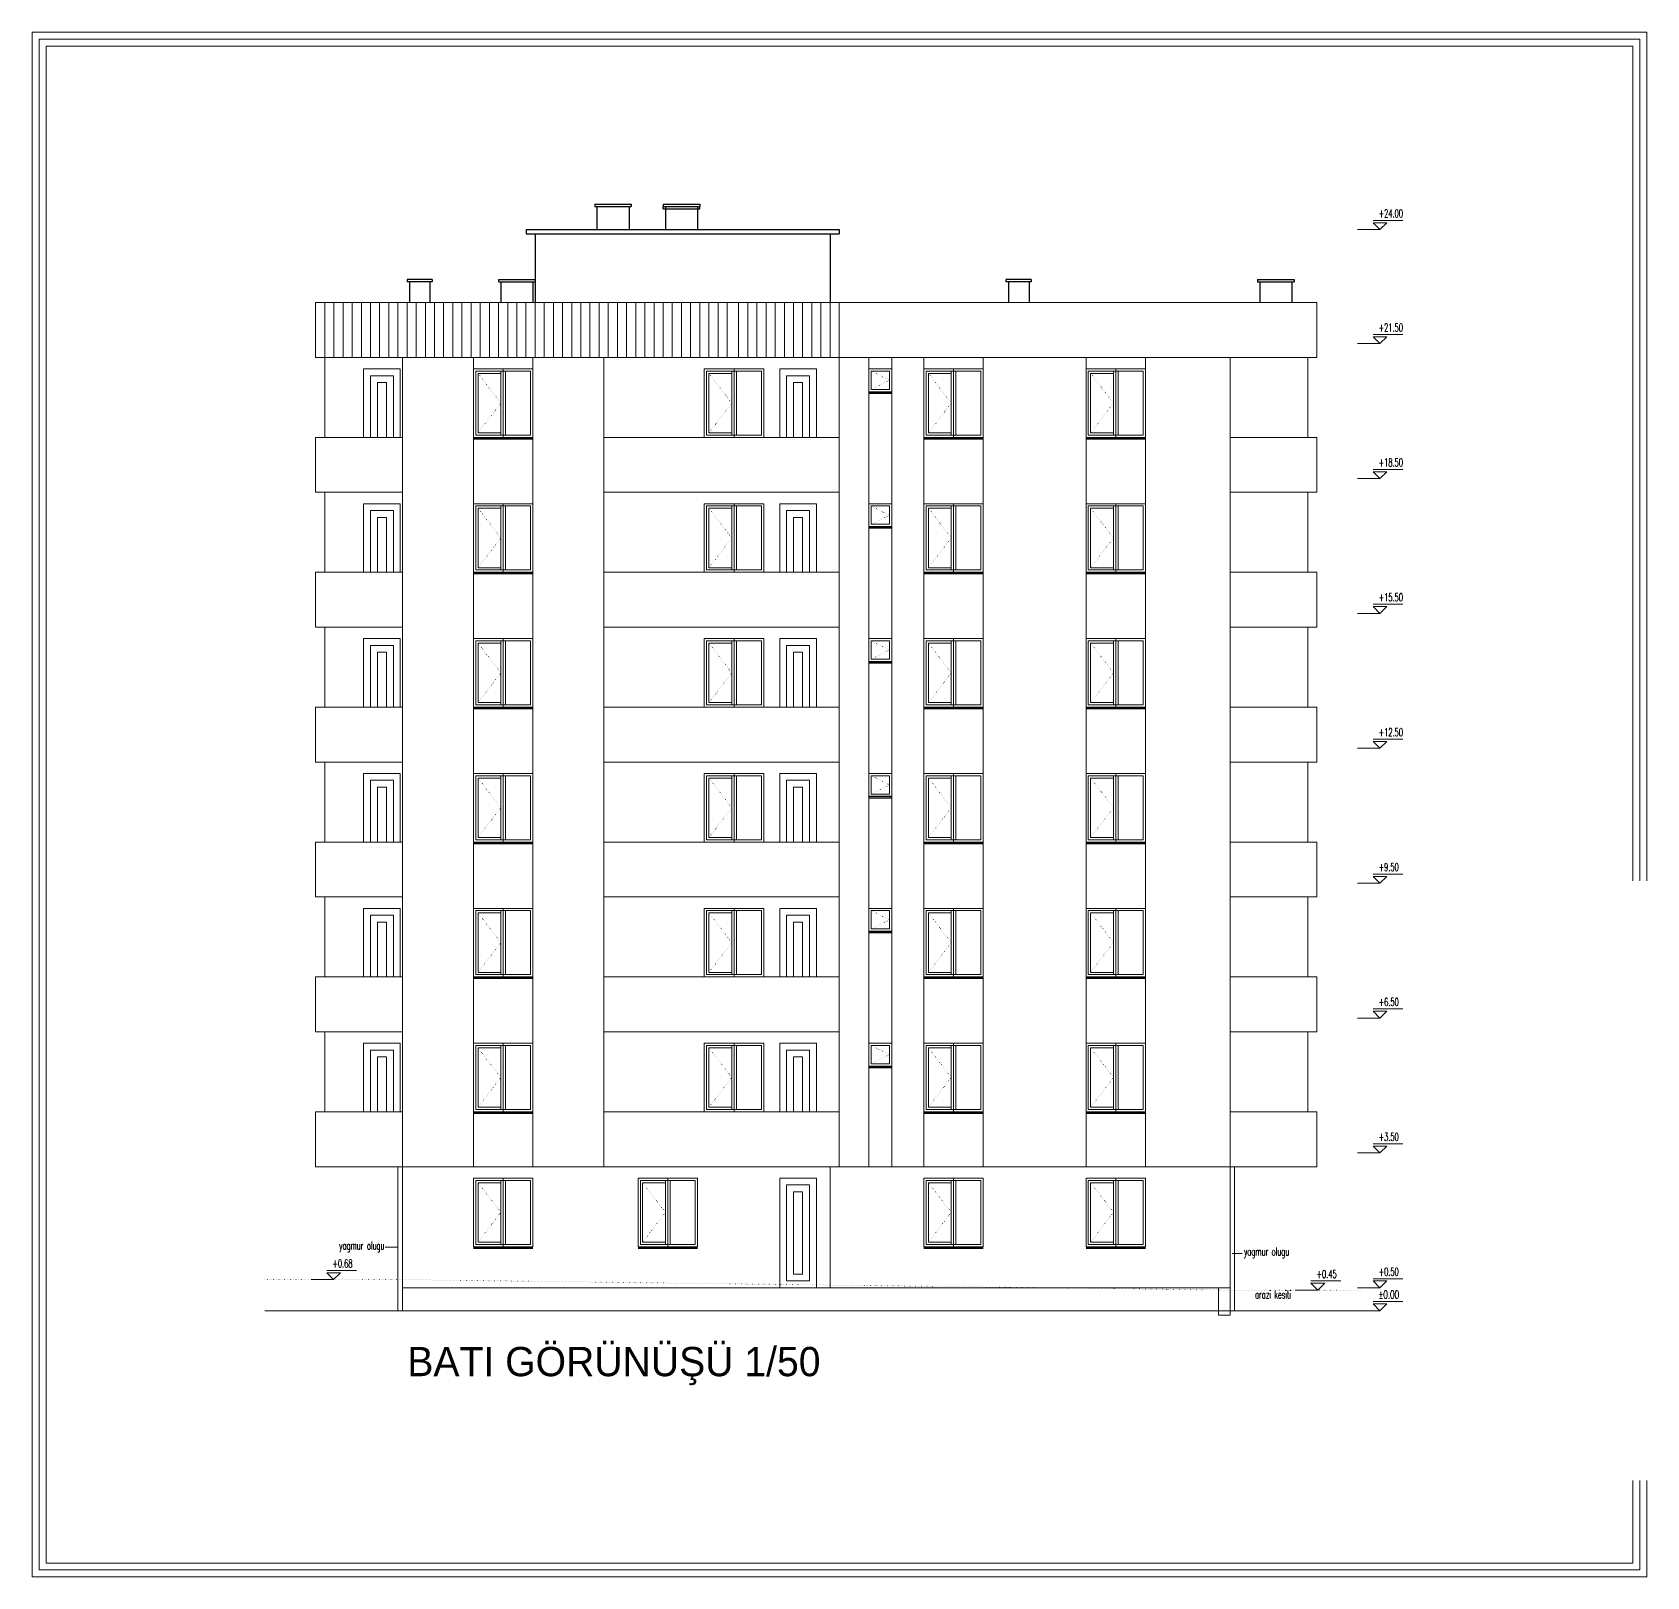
# Model space of a CAD drawing. Header units: millimetres. Extents: x -16104 to 67872, y -88009 to 12107.
# Drawn here: x 49930 to 53460, y -8330 to -4952 of the extents above; entities that cross this region are included whole.
import ezdxf

# ---------------------------------------------------------------- set-up
doc = ezdxf.new("R2010")
doc.units = ezdxf.units.MM
doc.linetypes.add('ACAD_ISO07W100', pattern=[3, 0, -3])
doc.layers.get('0').update_dxf_attribs({"color": 241})
for name, color, linetype, lineweight in [('c05', 32, 'Continuous', 13), ('duvar', 123, 'Continuous', 25), ('TARAMA', 8, 'Continuous', 15)]:
    doc.layers.add(name, color=color, linetype=linetype, lineweight=lineweight)
doc.styles.add('OLCU', font='simplex.shx', dxfattribs={"width": 0.6, "height": 1400})
doc.styles.add('ÖLÇÜ-50', font='comic.ttf', dxfattribs={"height": 12.5})

msp = doc.modelspace()

# ---------------------------------------------------------------- linework, layer by layer
for p, q in [((51759.4, -5738.5), (51809.4, -5738.5)), ((51759.4, -5741.5), (51809.4, -5741.5)), ((50894.5, -5838.5), (51024.5, -5838.5)), ((50894.5, -5841.5), (51024.5, -5841.5)), ((51879.4, -5838.5), (52009.4, -5838.5)), ((51879.4, -5841.5), (52009.4, -5841.5)), ((52234.1, -5838.5), (52364.1, -5838.5)), ((52234.1, -5841.5), (52364.1, -5841.5)), ((51759.8, -6033.5), (51809.8, -6033.5)), ((51759.8, -6036.5), (51809.8, -6036.5)), ((50894.5, -6133.5), (51024.5, -6133.5)), ((50894.5, -6136.5), (51024.5, -6136.5)), ((51879.4, -6133.5), (52009.4, -6133.5)), ((51879.4, -6136.5), (52009.4, -6136.5)), ((52234.1, -6133.5), (52364.1, -6133.5)), ((52234.1, -6136.5), (52364.1, -6136.5)), ((51759.8, -6328.5), (51809.8, -6328.5)), ((51759.8, -6331.5), (51809.8, -6331.5)), ((50894.5, -6428.5), (51024.5, -6428.5)), ((50894.5, -6431.5), (51024.5, -6431.5)), ((51879.4, -6428.5), (52009.4, -6428.5)), ((51879.4, -6431.5), (52009.4, -6431.5)), ((52234.1, -6428.5), (52364.1, -6428.5)), ((52234.1, -6431.5), (52364.1, -6431.5)), ((51759.4, -6623.5), (51809.4, -6623.5)), ((51759.4, -6626.5), (51809.4, -6626.5)), ((50894.5, -6723.5), (51024.5, -6723.5)), ((50894.5, -6726.5), (51024.5, -6726.5)), ((51879.4, -6723.5), (52009.4, -6723.5)), ((51879.4, -6726.5), (52009.4, -6726.5)), ((52234.1, -6723.5), (52364.1, -6723.5)), ((52234.1, -6726.5), (52364.1, -6726.5)), ((51759.8, -6918.5), (51809.8, -6918.5)), ((51759.8, -6921.5), (51809.8, -6921.5)), ((50894.5, -7018.5), (51024.5, -7018.5)), ((50894.5, -7021.5), (51024.5, -7021.5)), ((51879.4, -7018.5), (52009.4, -7018.5)), ((51879.4, -7021.5), (52009.4, -7021.5)), ((52234.1, -7018.5), (52364.1, -7018.5)), ((52234.1, -7021.5), (52364.1, -7021.5)), ((51759.4, -7213.5), (51809.4, -7213.5)), ((51759.4, -7216.5), (51809.4, -7216.5)), ((50894.5, -7313.5), (51024.5, -7313.5)), ((50894.5, -7316.5), (51024.5, -7316.5)), ((51879.4, -7313.5), (52009.4, -7313.5)), ((51879.4, -7316.5), (52009.4, -7316.5)), ((52234.1, -7313.5), (52364.1, -7313.5)), ((52234.1, -7316.5), (52364.1, -7316.5)), ((50894.5, -7608.5), (51024.5, -7608.5)), ((50894.5, -7611.5), (51024.5, -7611.5)), ((51254.5, -7608.5), (51384.5, -7608.5)), ((51254.5, -7611.5), (51384.5, -7611.5)), ((51879.4, -7608.5), (52009.4, -7608.5)), ((51879.4, -7611.5), (52009.4, -7611.5)), ((52234.1, -7608.5), (52364.1, -7608.5)), ((52234.1, -7611.5), (52364.1, -7611.5))]:
    msp.add_line(p, q)
at = {"layer": 'c05'}
for points in [[(53460.1, -8120), (53460.1, -8330.3), (49929.9, -8330.3), (49929.9, -4952.5), (53460.1, -4952.5), (53460.1, -6808.6)], [(53460.1, -8120), (53460.1, -8330.3), (49929.9, -8330.3), (49929.9, -4952.5), (53460.1, -4952.5), (53460.1, -6808.6)], [(53445.1, -8120), (53445.1, -8315.3), (49944.9, -8315.3), (49944.9, -4967.5), (53445.1, -4967.5), (53445.1, -6808.6)], [(53430.1, -8120), (53430.1, -8300.3), (49959.9, -8300.3), (49959.9, -4982.5), (53430.1, -4982.5), (53430.1, -6808.6)]]:
    msp.add_lwpolyline(points, dxfattribs=at)
at = {"layer": 'duvar'}
for p, q in [((51159.7, -5328.5), (51159.7, -5333.5)), ((51159.7, -5328.5), (51239.7, -5328.5)), ((51239.7, -5328.5), (51239.7, -5333.5)), ((51309.4, -5328.5), (51309.4, -5333.5)), ((51309.4, -5328.5), (51389.4, -5328.5)), ((51389.4, -5328.5), (51389.4, -5333.5)), ((51159.7, -5333.5), (51239.7, -5333.5)), ((51164.7, -5333.5), (51164.7, -5383.5)), ((51234.7, -5333.5), (51234.7, -5383.5)), ((51309.4, -5333.5), (51389.4, -5333.5)), ((51309.4, -5338.5), (51309.4, -5333.5)), ((51309.4, -5333.5), (51389.4, -5333.5)), ((51309.4, -5338.5), (51389.4, -5338.5)), ((51314.4, -5333.5), (51314.4, -5383.5)), ((51314.4, -5338.5), (51314.4, -5383.5)), ((51384.4, -5333.5), (51384.4, -5383.5)), ((51384.4, -5338.5), (51384.4, -5383.5)), ((51389.4, -5338.5), (51389.4, -5333.5)), ((51009.7, -5383.5), (51694.4, -5383.5)), ((51009.7, -5383.5), (51009.7, -5393.5)), ((51009.7, -5393.5), (51694.4, -5393.5)), ((51029.7, -5393.5), (51029.7, -5543.5)), ((51674.4, -5393.5), (51674.4, -5543.5)), ((51694.4, -5383.5), (51694.4, -5393.5)), ((50749.4, -5493.5), (50749.4, -5498.5)), ((50804.4, -5493.5), (50749.4, -5493.5)), ((50804.4, -5498.5), (50749.4, -5498.5)), ((50754.4, -5498.5), (50754.4, -5543.5)), ((50799.4, -5498.5), (50799.4, -5543.5)), ((50804.4, -5493.5), (50804.4, -5498.5)), ((50949.7, -5493.5), (51029.7, -5493.5)), ((50949.7, -5498.5), (50949.7, -5493.5)), ((50949.7, -5498.5), (51029.7, -5498.5)), ((50954.7, -5498.5), (50954.7, -5543.5)), ((51024.7, -5498.5), (51024.7, -5543.5)), ((52114.4, -5493.5), (52059.4, -5493.5)), ((52059.4, -5498.5), (52059.4, -5493.5)), ((52114.4, -5498.5), (52059.4, -5498.5)), ((52064.4, -5498.5), (52064.4, -5543.5)), ((52109.4, -5498.5), (52109.4, -5543.5)), ((52114.4, -5493.5), (52114.4, -5498.5)), ((52608.9, -5493.5), (52688.9, -5493.5)), ((52608.9, -5493.5), (52608.9, -5498.5)), ((52608.9, -5498.5), (52688.9, -5498.5)), ((52613.9, -5498.5), (52613.9, -5543.5)), ((52683.9, -5498.5), (52683.9, -5543.5)), ((52688.9, -5493.5), (52688.9, -5498.5))]:
    msp.add_line(p, q, dxfattribs=at)
at = {"layer": 'TARAMA', "ltscale": 0.01}
for p, q in [((52861.8, -5363.9), (52926.8, -5363.9)), ((52876.8, -5383.9), (52827.5, -5383.9)), ((52876.8, -5383.9), (52861.8, -5368.9)), ((52861.8, -5368.9), (52891.8, -5368.9)), ((52876.8, -5383.9), (52891.8, -5368.9)), ((52876.8, -5633.5), (52827.5, -5633.5)), ((52861.8, -5613.5), (52926.8, -5613.5)), ((52876.8, -5633.5), (52861.8, -5618.5)), ((52861.8, -5618.5), (52891.8, -5618.5)), ((52876.8, -5633.5), (52891.8, -5618.5)), ((52876.8, -5928.5), (52827.5, -5928.5)), ((52861.8, -5908.5), (52926.8, -5908.5)), ((52876.8, -5928.5), (52861.8, -5913.5)), ((52861.8, -5913.5), (52891.8, -5913.5)), ((52876.8, -5928.5), (52891.8, -5913.5)), ((52861.8, -6203.5), (52926.8, -6203.5)), ((52876.8, -6223.5), (52861.8, -6208.5)), ((52861.8, -6208.5), (52891.8, -6208.5)), ((52876.8, -6223.5), (52891.8, -6208.5)), ((52876.8, -6223.5), (52827.5, -6223.5)), ((52876.8, -6518.5), (52827.5, -6518.5)), ((52861.8, -6498.5), (52926.8, -6498.5)), ((52876.8, -6518.5), (52861.8, -6503.5)), ((52861.8, -6503.5), (52891.8, -6503.5)), ((52876.8, -6518.5), (52891.8, -6503.5)), ((52861.8, -6793.5), (52926.8, -6793.5)), ((52876.8, -6813.5), (52861.8, -6798.5)), ((52861.8, -6798.5), (52891.8, -6798.5)), ((52876.8, -6813.5), (52891.8, -6798.5)), ((52876.8, -6813.5), (52827.5, -6813.5)), ((52861.8, -7088.5), (52926.8, -7088.5)), ((52876.8, -7108.5), (52861.8, -7093.5)), ((52861.8, -7093.5), (52891.8, -7093.5)), ((52876.8, -7108.5), (52891.8, -7093.5)), ((52876.8, -7108.5), (52827.5, -7108.5)), ((52876.8, -7403.5), (52827.5, -7403.5)), ((52861.8, -7383.5), (52926.8, -7383.5)), ((52876.8, -7403.5), (52861.8, -7388.5)), ((52861.8, -7388.5), (52891.8, -7388.5)), ((52876.8, -7403.5), (52891.8, -7388.5)), ((50729.4, -7433.5), (50729.4, -7748.5)), ((52558.9, -7433.5), (52558.9, -7748.5)), ((50701.8, -7609.4), (50729.4, -7609.4)), ((52553.3, -7623.7), (52575.3, -7623.7)), ((50573.8, -7660.5), (50638.8, -7660.5)), ((50588.8, -7680.5), (50539.5, -7680.5)), ((50588.8, -7680.5), (50573.8, -7665.5)), ((50573.8, -7665.5), (50603.8, -7665.5)), ((50588.8, -7680.5), (50603.8, -7665.5)), ((52725.9, -7683.5), (52790.9, -7683.5)), ((52740.9, -7703.5), (52725.9, -7688.5)), ((52725.9, -7688.5), (52755.9, -7688.5)), ((52740.9, -7703.5), (52755.9, -7688.5)), ((52861.8, -7678.5), (52926.8, -7678.5)), ((52876.8, -7698.5), (52861.8, -7683.5)), ((52861.8, -7683.5), (52891.8, -7683.5)), ((52876.8, -7698.5), (52891.8, -7683.5)), ((52740.9, -7703.5), (52691.6, -7703.5)), ((52876.8, -7698.5), (52827.5, -7698.5)), ((52861.8, -7728.5), (52926.8, -7728.5)), ((52876.8, -7748.5), (52827.5, -7748.5)), ((52876.8, -7748.5), (52861.8, -7733.5)), ((52861.8, -7733.5), (52891.8, -7733.5)), ((52876.8, -7748.5), (52891.8, -7733.5))]:
    msp.add_line(p, q, dxfattribs=at)
at = {"layer": 'TARAMA'}
for p, q in [((50549.4, -5543.5), (52738.9, -5543.5)), ((50549.4, -5543.5), (50549.4, -5663.5)), ((50569.4, -5543.5), (50569.4, -5663.5)), ((50589.4, -5543.5), (50589.4, -5663.5)), ((50609.4, -5543.5), (50609.4, -5663.5)), ((50629.4, -5543.5), (50629.4, -5663.5)), ((50649.4, -5543.5), (50649.4, -5663.5)), ((50669.4, -5543.5), (50669.4, -5663.5)), ((50689.4, -5543.5), (50689.4, -5663.5)), ((50709.4, -5543.5), (50709.4, -5663.5)), ((50729.4, -5543.5), (50729.4, -5663.5)), ((50749.4, -5543.5), (50749.4, -5663.5)), ((50769.4, -5543.5), (50769.4, -5663.5)), ((50789.4, -5543.5), (50789.4, -5663.5)), ((50809.4, -5543.5), (50809.4, -5663.5)), ((50829.4, -5543.5), (50829.4, -5663.5)), ((50849.4, -5543.5), (50849.4, -5663.5)), ((50869.4, -5543.5), (50869.4, -5663.5)), ((50889.4, -5543.5), (50889.4, -5663.5)), ((50909.4, -5543.5), (50909.4, -5663.5)), ((50929.4, -5543.5), (50929.4, -5663.5)), ((50949.4, -5543.5), (50949.4, -5663.5)), ((50969.4, -5543.5), (50969.4, -5663.5)), ((50989.4, -5543.5), (50989.4, -5663.5)), ((51009.4, -5543.5), (51009.4, -5663.5)), ((51029.4, -5543.5), (51029.4, -5663.5)), ((51049.4, -5543.5), (51049.4, -5663.5)), ((51069.4, -5543.5), (51069.4, -5663.5)), ((51089.4, -5543.5), (51089.4, -5663.5)), ((51109.4, -5543.5), (51109.4, -5663.5)), ((51129.4, -5543.5), (51129.4, -5663.5)), ((51149.4, -5543.5), (51149.4, -5663.5)), ((51169.4, -5543.5), (51169.4, -5663.5)), ((51189.4, -5543.5), (51189.4, -5663.5)), ((51209.4, -5543.5), (51209.4, -5663.5)), ((51229.4, -5543.5), (51229.4, -5663.5)), ((51249.4, -5543.5), (51249.4, -5663.5)), ((51269.4, -5543.5), (51269.4, -5663.5)), ((51289.4, -5543.5), (51289.4, -5663.5)), ((51309.4, -5543.5), (51309.4, -5663.5)), ((51329.4, -5543.5), (51329.4, -5663.5)), ((51349.4, -5543.5), (51349.4, -5663.5)), ((51369.4, -5543.5), (51369.4, -5663.5)), ((51389.4, -5543.5), (51389.4, -5663.5)), ((51409.4, -5543.5), (51409.4, -5663.5)), ((51429.4, -5543.5), (51429.4, -5663.5)), ((51449.4, -5543.5), (51449.4, -5663.5)), ((51474.4, -5663.5), (51474.4, -5543.5)), ((51494.4, -5663.5), (51494.4, -5543.5)), ((51514.4, -5663.5), (51514.4, -5543.5)), ((51534.4, -5663.5), (51534.4, -5543.5)), ((51554.4, -5663.5), (51554.4, -5543.5)), ((51574.4, -5663.5), (51574.4, -5543.5)), ((51594.4, -5663.5), (51594.4, -5543.5)), ((51614.4, -5663.5), (51614.4, -5543.5)), ((51634.4, -5663.5), (51634.4, -5543.5)), ((51654.4, -5663.5), (51654.4, -5543.5)), ((51674.4, -5663.5), (51674.4, -5543.5)), ((51694.4, -5663.5), (51694.4, -5543.5)), ((52738.9, -5543.5), (52738.9, -5663.5)), ((50549.4, -5663.5), (52738.9, -5663.5)), ((50569.4, -5663.5), (50569.4, -5838.5)), ((50739.4, -5663.5), (50739.4, -5958.5)), ((50894.5, -5663.5), (50894.5, -5928.5)), ((51024.5, -5663.5), (51024.5, -5928.5)), ((51179.7, -5663.5), (51179.7, -5958.5)), ((51694.4, -5663.5), (51694.4, -5958.5)), ((51759.4, -5663.5), (51759.4, -5928.5)), ((51809.4, -5663.5), (51809.4, -5928.5)), ((51879.4, -5663.5), (51879.4, -5928.5)), ((52009.4, -5663.5), (52009.4, -5928.5)), ((52234.1, -5663.5), (52234.1, -5928.5)), ((52364.1, -5663.5), (52364.1, -5928.5)), ((52548.9, -5663.5), (52548.9, -5958.5)), ((52718.9, -5663.5), (52718.9, -5838.5)), ((50954.5, -5693.5), (50954.5, -5833.5)), ((50959.5, -5688.5), (50959.5, -5838.5)), ((50964.5, -5693.5), (50964.5, -5833.5)), ((51459.4, -5693.5), (51459.4, -5833.5)), ((51464.4, -5688.5), (51464.4, -5838.5)), ((51469.4, -5693.5), (51469.4, -5833.5)), ((51939.4, -5693.5), (51939.4, -5833.5)), ((51944.4, -5688.5), (51944.4, -5838.5)), ((51949.4, -5693.5), (51949.4, -5833.5)), ((52294.1, -5693.5), (52294.1, -5833.5)), ((52299.1, -5688.5), (52299.1, -5838.5)), ((52304.1, -5693.5), (52304.1, -5833.5)), ((50549.4, -5838.5), (50739.4, -5838.5)), ((50549.4, -5838.5), (50549.4, -5958.5)), ((51179.7, -5838.5), (51694.4, -5838.5)), ((52548.9, -5838.5), (52738.9, -5838.5)), ((52738.9, -5838.5), (52738.9, -5928.5)), ((52738.9, -5838.5), (52738.9, -5958.5)), ((50739.4, -5928.5), (50739.4, -6253.5)), ((50894.5, -5928.5), (50894.5, -6223.5)), ((51024.5, -5928.5), (51024.5, -6223.5)), ((51179.7, -5928.5), (51179.7, -6253.5)), ((51694.4, -5928.5), (51694.4, -6253.5)), ((51759.4, -5928.5), (51759.4, -6223.5)), ((51809.4, -5928.5), (51809.4, -6223.5)), ((51879.4, -5928.5), (51879.4, -6223.5)), ((52009.4, -5928.5), (52009.4, -6223.5)), ((52234.1, -5928.5), (52234.1, -6223.5)), ((52364.1, -5928.5), (52364.1, -6223.5)), ((52548.9, -5928.5), (52548.9, -6253.5)), ((50549.4, -5958.5), (50739.4, -5958.5)), ((50569.4, -5958.5), (50569.4, -6133.5)), ((51179.7, -5958.5), (51694.4, -5958.5)), ((52548.9, -5958.5), (52738.9, -5958.5)), ((52718.9, -5958.5), (52718.9, -6133.5)), ((50954.5, -5988.5), (50954.5, -6128.5)), ((50959.5, -5983.5), (50959.5, -6133.5)), ((50964.5, -5988.5), (50964.5, -6128.5)), ((51459.4, -5988.5), (51459.4, -6128.5)), ((51464.4, -5983.5), (51464.4, -6133.5)), ((51469.4, -5988.5), (51469.4, -6128.5)), ((51939.4, -5988.5), (51939.4, -6128.5)), ((51944.4, -5983.5), (51944.4, -6133.5)), ((51949.4, -5988.5), (51949.4, -6128.5)), ((52294.1, -5988.5), (52294.1, -6128.5)), ((52299.1, -5983.5), (52299.1, -6133.5)), ((52304.1, -5988.5), (52304.1, -6128.5)), ((50549.4, -6133.5), (50739.4, -6133.5)), ((50549.4, -6133.5), (50549.4, -6253.5)), ((51179.7, -6133.5), (51694.4, -6133.5)), ((52548.9, -6133.5), (52738.9, -6133.5)), ((52738.9, -6133.5), (52738.9, -6223.5)), ((52738.9, -6133.5), (52738.9, -6253.5)), ((50739.4, -6223.5), (50739.4, -6548.5)), ((50894.5, -6223.5), (50894.5, -6518.5)), ((51024.5, -6223.5), (51024.5, -6518.5)), ((51179.7, -6223.5), (51179.7, -6548.5)), ((51694.4, -6223.5), (51694.4, -6548.5)), ((51759.4, -6223.5), (51759.4, -6518.5)), ((51809.4, -6223.5), (51809.4, -6518.5)), ((51879.4, -6223.5), (51879.4, -6518.5)), ((52009.4, -6223.5), (52009.4, -6518.5)), ((52234.1, -6223.5), (52234.1, -6518.5)), ((52364.1, -6223.5), (52364.1, -6518.5)), ((52548.9, -6223.5), (52548.9, -6548.5)), ((50549.4, -6253.5), (50739.4, -6253.5)), ((50569.4, -6253.5), (50569.4, -6428.5)), ((50954.5, -6283.5), (50954.5, -6423.5)), ((50959.5, -6278.5), (50959.5, -6428.5)), ((50964.5, -6283.5), (50964.5, -6423.5)), ((51179.7, -6253.5), (51694.4, -6253.5)), ((51459.4, -6283.5), (51459.4, -6423.5)), ((51464.4, -6278.5), (51464.4, -6428.5)), ((51469.4, -6283.5), (51469.4, -6423.5)), ((51939.4, -6283.5), (51939.4, -6423.5)), ((51944.4, -6278.5), (51944.4, -6428.5)), ((51949.4, -6283.5), (51949.4, -6423.5)), ((52294.1, -6283.5), (52294.1, -6423.5)), ((52299.1, -6278.5), (52299.1, -6428.5)), ((52304.1, -6283.5), (52304.1, -6423.5)), ((52548.9, -6253.5), (52738.9, -6253.5)), ((52718.9, -6253.5), (52718.9, -6428.5)), ((50549.4, -6428.5), (50739.4, -6428.5)), ((50549.4, -6428.5), (50549.4, -6548.5)), ((51179.7, -6428.5), (51694.4, -6428.5)), ((52548.9, -6428.5), (52738.9, -6428.5)), ((52738.9, -6428.5), (52738.9, -6518.5)), ((52738.9, -6428.5), (52738.9, -6548.5)), ((50739.4, -6518.5), (50739.4, -6843.5)), ((50894.5, -6518.5), (50894.5, -6813.5)), ((51024.5, -6518.5), (51024.5, -6813.5)), ((51179.7, -6518.5), (51179.7, -6843.5)), ((51694.4, -6518.5), (51694.4, -6843.5)), ((51759.4, -6518.5), (51759.4, -6813.5)), ((51809.4, -6518.5), (51809.4, -6813.5)), ((51879.4, -6518.5), (51879.4, -6813.5)), ((52009.4, -6518.5), (52009.4, -6813.5)), ((52234.1, -6518.5), (52234.1, -6813.5)), ((52364.1, -6518.5), (52364.1, -6813.5)), ((52548.9, -6518.5), (52548.9, -6843.5)), ((50549.4, -6548.5), (50739.4, -6548.5)), ((50569.4, -6548.5), (50569.4, -6723.5)), ((51179.7, -6548.5), (51694.4, -6548.5)), ((52548.9, -6548.5), (52738.9, -6548.5)), ((52718.9, -6548.5), (52718.9, -6723.5)), ((50954.5, -6578.5), (50954.5, -6718.5)), ((50959.5, -6573.5), (50959.5, -6723.5)), ((50964.5, -6578.5), (50964.5, -6718.5)), ((51459.4, -6578.5), (51459.4, -6718.5)), ((51464.4, -6573.5), (51464.4, -6723.5)), ((51469.4, -6578.5), (51469.4, -6718.5)), ((51939.4, -6578.5), (51939.4, -6718.5)), ((51944.4, -6573.5), (51944.4, -6723.5)), ((51949.4, -6578.5), (51949.4, -6718.5)), ((52294.1, -6578.5), (52294.1, -6718.5)), ((52299.1, -6573.5), (52299.1, -6723.5)), ((52304.1, -6578.5), (52304.1, -6718.5)), ((50549.4, -6723.5), (50739.4, -6723.5)), ((50549.4, -6723.5), (50549.4, -6843.5)), ((51179.7, -6723.5), (51694.4, -6723.5)), ((52548.9, -6723.5), (52738.9, -6723.5)), ((52738.9, -6723.5), (52738.9, -6813.5)), ((52738.9, -6723.5), (52738.9, -6843.5)), ((50549.4, -6843.5), (50739.4, -6843.5)), ((50569.4, -6843.5), (50569.4, -7018.5)), ((50739.4, -6813.5), (50739.4, -7138.5)), ((50894.5, -6813.5), (50894.5, -7108.5)), ((51024.5, -6813.5), (51024.5, -7108.5)), ((51179.7, -6813.5), (51179.7, -7138.5)), ((51179.7, -6843.5), (51694.4, -6843.5)), ((51694.4, -6813.5), (51694.4, -7138.5)), ((51759.4, -6813.5), (51759.4, -7108.5)), ((51809.4, -6813.5), (51809.4, -7108.5)), ((51879.4, -6813.5), (51879.4, -7108.5)), ((52009.4, -6813.5), (52009.4, -7108.5)), ((52234.1, -6813.5), (52234.1, -7108.5)), ((52364.1, -6813.5), (52364.1, -7108.5)), ((52548.9, -6813.5), (52548.9, -7138.5)), ((52548.9, -6843.5), (52738.9, -6843.5)), ((52718.9, -6843.5), (52718.9, -7018.5)), ((50954.5, -6873.5), (50954.5, -7013.5)), ((50959.5, -6868.5), (50959.5, -7018.5)), ((50964.5, -6873.5), (50964.5, -7013.5)), ((51459.4, -6873.5), (51459.4, -7013.5)), ((51464.4, -6868.5), (51464.4, -7018.5)), ((51469.4, -6873.5), (51469.4, -7013.5)), ((51939.4, -6873.5), (51939.4, -7013.5)), ((51944.4, -6868.5), (51944.4, -7018.5)), ((51949.4, -6873.5), (51949.4, -7013.5)), ((52294.1, -6873.5), (52294.1, -7013.5)), ((52299.1, -6868.5), (52299.1, -7018.5)), ((52304.1, -6873.5), (52304.1, -7013.5)), ((50549.4, -7018.5), (50739.4, -7018.5)), ((50549.4, -7018.5), (50549.4, -7138.5)), ((51179.7, -7018.5), (51694.4, -7018.5)), ((52548.9, -7018.5), (52738.9, -7018.5)), ((52738.9, -7018.5), (52738.9, -7108.5)), ((52738.9, -7018.5), (52738.9, -7138.5)), ((50739.4, -7108.5), (50739.4, -7433.5)), ((50894.5, -7108.5), (50894.5, -7433.5)), ((51024.5, -7108.5), (51024.5, -7433.5)), ((51179.7, -7108.5), (51179.7, -7433.5)), ((51694.4, -7108.5), (51694.4, -7433.5)), ((51759.4, -7108.5), (51759.4, -7433.5)), ((51809.4, -7108.5), (51809.4, -7433.5)), ((51879.4, -7108.5), (51879.4, -7433.5)), ((52009.4, -7108.5), (52009.4, -7433.5)), ((52234.1, -7108.5), (52234.1, -7433.5)), ((52364.1, -7108.5), (52364.1, -7433.5)), ((52548.9, -7108.5), (52548.9, -7433.5)), ((50549.4, -7138.5), (50739.4, -7138.5)), ((50569.4, -7138.5), (50569.4, -7313.5)), ((50959.5, -7163.5), (50959.5, -7313.5)), ((51179.7, -7138.5), (51694.4, -7138.5)), ((51464.4, -7163.5), (51464.4, -7313.5)), ((51944.4, -7163.5), (51944.4, -7313.5)), ((52299.1, -7163.5), (52299.1, -7313.5)), ((52548.9, -7138.5), (52738.9, -7138.5)), ((52718.9, -7138.5), (52718.9, -7313.5)), ((50954.5, -7168.5), (50954.5, -7308.5)), ((50964.5, -7168.5), (50964.5, -7308.5)), ((51459.4, -7168.5), (51459.4, -7308.5)), ((51469.4, -7168.5), (51469.4, -7308.5)), ((51939.4, -7168.5), (51939.4, -7308.5)), ((51949.4, -7168.5), (51949.4, -7308.5)), ((52294.1, -7168.5), (52294.1, -7308.5)), ((52304.1, -7168.5), (52304.1, -7308.5)), ((50549.4, -7313.5), (50739.4, -7313.5)), ((50549.4, -7313.5), (50549.4, -7433.5)), ((51179.7, -7313.5), (51694.4, -7313.5)), ((52548.9, -7313.5), (52738.9, -7313.5)), ((52738.9, -7313.5), (52738.9, -7403.5)), ((52738.9, -7313.5), (52738.9, -7433.5)), ((52548.9, -7403.5), (52548.9, -7748.5)), ((50549.4, -7433.5), (50739.4, -7433.5)), ((50729.4, -7433.5), (50729.4, -7748.5)), ((50739.4, -7433.5), (52548.9, -7433.5)), ((50739.4, -7433.5), (50739.4, -7748.5)), ((51179.7, -7433.5), (51694.4, -7433.5)), ((51674.4, -7433.5), (51674.4, -7698.5)), ((52548.9, -7433.5), (52738.9, -7433.5)), ((50954.5, -7463.5), (50954.5, -7603.5)), ((50959.5, -7458.5), (50959.5, -7608.5)), ((50964.5, -7463.5), (50964.5, -7603.5)), ((51314.5, -7463.5), (51314.5, -7603.5)), ((51319.5, -7458.5), (51319.5, -7608.5)), ((51324.5, -7463.5), (51324.5, -7603.5)), ((51939.4, -7463.5), (51939.4, -7603.5)), ((51944.4, -7458.5), (51944.4, -7608.5)), ((51949.4, -7463.5), (51949.4, -7603.5)), ((52294.1, -7463.5), (52294.1, -7603.5)), ((52299.1, -7458.5), (52299.1, -7608.5)), ((52304.1, -7463.5), (52304.1, -7603.5)), ((50739.4, -7608.5), (50739.4, -7698.5)), ((50739.4, -7698.5), (52548.9, -7698.5)), ((50438.3, -7748.5), (50739.4, -7748.5)), ((50534.9, -7748.5), (52766.8, -7748.5)), ((52548.9, -7748.5), (52834.3, -7748.5))]:
    msp.add_line(p, q, dxfattribs=at)
at = {"layer": 'TARAMA', "linetype": 'ACAD_ISO07W100'}
for p, q in [((50904.5, -5698.5), (50954.5, -5763.5)), ((51409.4, -5698.5), (51459.4, -5763.5)), ((51764.4, -5693.5), (51804.4, -5713.5)), ((51804.4, -5713.5), (51764.4, -5733.5)), ((51889.4, -5698.5), (51939.4, -5763.5)), ((52244.1, -5698.5), (52294.1, -5763.5)), ((50954.5, -5763.5), (50904.5, -5828.5)), ((51459.4, -5763.5), (51409.4, -5828.5)), ((51939.4, -5763.5), (51889.4, -5828.5)), ((52294.1, -5763.5), (52244.1, -5828.5)), ((50904.5, -5993.5), (50954.5, -6058.5)), ((51409.4, -5993.5), (51459.4, -6058.5)), ((51764.4, -5988.5), (51804.4, -6008.5)), ((51889.4, -5993.5), (51939.4, -6058.5)), ((52244.1, -5993.5), (52294.1, -6058.5)), ((51804.4, -6008.5), (51764.4, -6028.5)), ((50954.5, -6058.5), (50904.5, -6123.5)), ((51459.4, -6058.5), (51409.4, -6123.5)), ((51939.4, -6058.5), (51889.4, -6123.5)), ((52294.1, -6058.5), (52244.1, -6123.5)), ((51764.4, -6283.5), (51804.4, -6303.5)), ((50904.5, -6288.5), (50954.5, -6353.5)), ((51409.4, -6288.5), (51459.4, -6353.5)), ((51804.4, -6303.5), (51764.4, -6323.5)), ((51889.4, -6288.5), (51939.4, -6353.5)), ((52244.1, -6288.5), (52294.1, -6353.5)), ((50954.5, -6353.5), (50904.5, -6418.5)), ((51459.4, -6353.5), (51409.4, -6418.5)), ((51939.4, -6353.5), (51889.4, -6418.5)), ((52294.1, -6353.5), (52244.1, -6418.5)), ((50904.5, -6583.5), (50954.5, -6648.5)), ((51409.4, -6583.5), (51459.4, -6648.5)), ((51764.4, -6578.5), (51804.4, -6598.5)), ((51804.4, -6598.5), (51764.4, -6618.5)), ((51889.4, -6583.5), (51939.4, -6648.5)), ((52244.1, -6583.5), (52294.1, -6648.5)), ((50954.5, -6648.5), (50904.5, -6713.5)), ((51459.4, -6648.5), (51409.4, -6713.5)), ((51939.4, -6648.5), (51889.4, -6713.5)), ((52294.1, -6648.5), (52244.1, -6713.5)), ((50904.5, -6878.5), (50954.5, -6943.5)), ((51409.4, -6878.5), (51459.4, -6943.5)), ((51764.4, -6873.5), (51804.4, -6893.5)), ((51889.4, -6878.5), (51939.4, -6943.5)), ((52244.1, -6878.5), (52294.1, -6943.5)), ((51804.4, -6893.5), (51764.4, -6913.5)), ((50954.5, -6943.5), (50904.5, -7008.5)), ((51459.4, -6943.5), (51409.4, -7008.5)), ((51939.4, -6943.5), (51889.4, -7008.5)), ((52294.1, -6943.5), (52244.1, -7008.5)), ((50904.5, -7173.5), (50954.5, -7238.5)), ((51409.4, -7173.5), (51459.4, -7238.5)), ((51764.4, -7168.5), (51804.4, -7188.5)), ((51804.4, -7188.5), (51764.4, -7208.5)), ((51889.4, -7173.5), (51939.4, -7238.5)), ((52244.1, -7173.5), (52294.1, -7238.5)), ((50954.5, -7238.5), (50904.5, -7303.5)), ((51459.4, -7238.5), (51409.4, -7303.5)), ((51939.4, -7238.5), (51889.4, -7303.5)), ((52294.1, -7238.5), (52244.1, -7303.5)), ((50904.5, -7468.5), (50954.5, -7533.5)), ((51264.5, -7468.5), (51314.5, -7533.5)), ((51889.4, -7468.5), (51939.4, -7533.5)), ((52244.1, -7468.5), (52294.1, -7533.5)), ((50954.5, -7533.5), (50904.5, -7598.5)), ((51314.5, -7533.5), (51264.5, -7598.5)), ((51939.4, -7533.5), (51889.4, -7598.5)), ((52294.1, -7533.5), (52244.1, -7598.5)), ((50438.3, -7680.5), (50739.4, -7680.5)), ((50739.4, -7680.5), (52548.9, -7703.5)), ((52548.9, -7703.5), (52834.3, -7703.5))]:
    msp.add_line(p, q, dxfattribs=at)
at = {"layer": 'TARAMA'}
for points in [[(50654.4, -5688.5), (50734.4, -5688.5), (50734.4, -5838.5)], [(50654.4, -5838.5), (50654.4, -5688.5)], [(50669.4, -5838.5), (50669.4, -5703.5), (50719.4, -5703.5), (50719.4, -5838.5)], [(50684.4, -5838.5), (50684.4, -5718.5), (50704.4, -5718.5), (50704.4, -5838.5)], [(50894.5, -5688.5), (51024.5, -5688.5), (51024.5, -5838.5), (50894.5, -5838.5), (50894.5, -5688.5)], [(50954.5, -5828.5), (50904.5, -5828.5), (50904.5, -5698.5), (50954.5, -5698.5)], [(51399.4, -5688.5), (51529.4, -5688.5), (51529.4, -5838.5), (51399.4, -5838.5), (51399.4, -5688.5)], [(51459.4, -5828.5), (51409.4, -5828.5), (51409.4, -5698.5), (51459.4, -5698.5)], [(51564.4, -5688.5), (51644.4, -5688.5), (51644.4, -5838.5)], [(51564.4, -5838.5), (51564.4, -5688.5)], [(51579.4, -5838.5), (51579.4, -5703.5), (51629.4, -5703.5), (51629.4, -5838.5)], [(51594.4, -5838.5), (51594.4, -5718.5), (51614.4, -5718.5), (51614.4, -5838.5)], [(51759.4, -5688.5), (51809.4, -5688.5), (51809.4, -5738.5), (51759.4, -5738.5), (51759.4, -5688.5)], [(51879.4, -5688.5), (52009.4, -5688.5), (52009.4, -5838.5), (51879.4, -5838.5), (51879.4, -5688.5)], [(51939.4, -5828.5), (51889.4, -5828.5), (51889.4, -5698.5), (51939.4, -5698.5)], [(52234.1, -5688.5), (52364.1, -5688.5), (52364.1, -5838.5), (52234.1, -5838.5), (52234.1, -5688.5)], [(52294.1, -5828.5), (52244.1, -5828.5), (52244.1, -5698.5), (52294.1, -5698.5)], [(50654.4, -5983.5), (50734.4, -5983.5), (50734.4, -6133.5)], [(50654.4, -6133.5), (50654.4, -5983.5)], [(50669.4, -6133.5), (50669.4, -5998.5), (50719.4, -5998.5), (50719.4, -6133.5)], [(50894.5, -5983.5), (51024.5, -5983.5), (51024.5, -6133.5), (50894.5, -6133.5), (50894.5, -5983.5)], [(50954.5, -6123.5), (50904.5, -6123.5), (50904.5, -5993.5), (50954.5, -5993.5)], [(51399.4, -5983.5), (51529.4, -5983.5), (51529.4, -6133.5), (51399.4, -6133.5), (51399.4, -5983.5)], [(51459.4, -6123.5), (51409.4, -6123.5), (51409.4, -5993.5), (51459.4, -5993.5)], [(51564.4, -5983.5), (51644.4, -5983.5), (51644.4, -6133.5)], [(51564.4, -6133.5), (51564.4, -5983.5)], [(51579.4, -6133.5), (51579.4, -5998.5), (51629.4, -5998.5), (51629.4, -6133.5)], [(51759.4, -5983.5), (51809.4, -5983.5), (51809.4, -6033.5), (51759.4, -6033.5), (51759.4, -5983.5)], [(51879.4, -5983.5), (52009.4, -5983.5), (52009.4, -6133.5), (51879.4, -6133.5), (51879.4, -5983.5)], [(51939.4, -6123.5), (51889.4, -6123.5), (51889.4, -5993.5), (51939.4, -5993.5)], [(52234.1, -5983.5), (52364.1, -5983.5), (52364.1, -6133.5), (52234.1, -6133.5), (52234.1, -5983.5)], [(52294.1, -6123.5), (52244.1, -6123.5), (52244.1, -5993.5), (52294.1, -5993.5)], [(50684.4, -6133.5), (50684.4, -6013.5), (50704.4, -6013.5), (50704.4, -6133.5)], [(51594.4, -6133.5), (51594.4, -6013.5), (51614.4, -6013.5), (51614.4, -6133.5)], [(50654.4, -6278.5), (50734.4, -6278.5), (50734.4, -6428.5)], [(50654.4, -6428.5), (50654.4, -6278.5)], [(50894.5, -6278.5), (51024.5, -6278.5), (51024.5, -6428.5), (50894.5, -6428.5), (50894.5, -6278.5)], [(51399.4, -6278.5), (51529.4, -6278.5), (51529.4, -6428.5), (51399.4, -6428.5), (51399.4, -6278.5)], [(51564.4, -6278.5), (51644.4, -6278.5), (51644.4, -6428.5)], [(51564.4, -6428.5), (51564.4, -6278.5)], [(51759.4, -6278.5), (51809.4, -6278.5), (51809.4, -6328.5), (51759.4, -6328.5), (51759.4, -6278.5)], [(51879.4, -6278.5), (52009.4, -6278.5), (52009.4, -6428.5), (51879.4, -6428.5), (51879.4, -6278.5)], [(52234.1, -6278.5), (52364.1, -6278.5), (52364.1, -6428.5), (52234.1, -6428.5), (52234.1, -6278.5)], [(50669.4, -6428.5), (50669.4, -6293.5), (50719.4, -6293.5), (50719.4, -6428.5)], [(50684.4, -6428.5), (50684.4, -6308.5), (50704.4, -6308.5), (50704.4, -6428.5)], [(50954.5, -6418.5), (50904.5, -6418.5), (50904.5, -6288.5), (50954.5, -6288.5)], [(51459.4, -6418.5), (51409.4, -6418.5), (51409.4, -6288.5), (51459.4, -6288.5)], [(51579.4, -6428.5), (51579.4, -6293.5), (51629.4, -6293.5), (51629.4, -6428.5)], [(51594.4, -6428.5), (51594.4, -6308.5), (51614.4, -6308.5), (51614.4, -6428.5)], [(51939.4, -6418.5), (51889.4, -6418.5), (51889.4, -6288.5), (51939.4, -6288.5)], [(52294.1, -6418.5), (52244.1, -6418.5), (52244.1, -6288.5), (52294.1, -6288.5)], [(50654.4, -6573.5), (50734.4, -6573.5), (50734.4, -6723.5)], [(50654.4, -6723.5), (50654.4, -6573.5)], [(50669.4, -6723.5), (50669.4, -6588.5), (50719.4, -6588.5), (50719.4, -6723.5)], [(50894.5, -6573.5), (51024.5, -6573.5), (51024.5, -6723.5), (50894.5, -6723.5), (50894.5, -6573.5)], [(50954.5, -6713.5), (50904.5, -6713.5), (50904.5, -6583.5), (50954.5, -6583.5)], [(51399.4, -6573.5), (51529.4, -6573.5), (51529.4, -6723.5), (51399.4, -6723.5), (51399.4, -6573.5)], [(51459.4, -6713.5), (51409.4, -6713.5), (51409.4, -6583.5), (51459.4, -6583.5)], [(51564.4, -6573.5), (51644.4, -6573.5), (51644.4, -6723.5)], [(51564.4, -6723.5), (51564.4, -6573.5)], [(51579.4, -6723.5), (51579.4, -6588.5), (51629.4, -6588.5), (51629.4, -6723.5)], [(51759.4, -6573.5), (51809.4, -6573.5), (51809.4, -6623.5), (51759.4, -6623.5), (51759.4, -6573.5)], [(51879.4, -6573.5), (52009.4, -6573.5), (52009.4, -6723.5), (51879.4, -6723.5), (51879.4, -6573.5)], [(51939.4, -6713.5), (51889.4, -6713.5), (51889.4, -6583.5), (51939.4, -6583.5)], [(52234.1, -6573.5), (52364.1, -6573.5), (52364.1, -6723.5), (52234.1, -6723.5), (52234.1, -6573.5)], [(52294.1, -6713.5), (52244.1, -6713.5), (52244.1, -6583.5), (52294.1, -6583.5)], [(50684.4, -6723.5), (50684.4, -6603.5), (50704.4, -6603.5), (50704.4, -6723.5)], [(51594.4, -6723.5), (51594.4, -6603.5), (51614.4, -6603.5), (51614.4, -6723.5)], [(50654.4, -6868.5), (50734.4, -6868.5), (50734.4, -7018.5)], [(50654.4, -7018.5), (50654.4, -6868.5)], [(50669.4, -7018.5), (50669.4, -6883.5), (50719.4, -6883.5), (50719.4, -7018.5)], [(50894.5, -6868.5), (51024.5, -6868.5), (51024.5, -7018.5), (50894.5, -7018.5), (50894.5, -6868.5)], [(50954.5, -7008.5), (50904.5, -7008.5), (50904.5, -6878.5), (50954.5, -6878.5)], [(51399.4, -6868.5), (51529.4, -6868.5), (51529.4, -7018.5), (51399.4, -7018.5), (51399.4, -6868.5)], [(51459.4, -7008.5), (51409.4, -7008.5), (51409.4, -6878.5), (51459.4, -6878.5)], [(51564.4, -6868.5), (51644.4, -6868.5), (51644.4, -7018.5)], [(51564.4, -7018.5), (51564.4, -6868.5)], [(51579.4, -7018.5), (51579.4, -6883.5), (51629.4, -6883.5), (51629.4, -7018.5)], [(51759.4, -6868.5), (51809.4, -6868.5), (51809.4, -6918.5), (51759.4, -6918.5), (51759.4, -6868.5)], [(51879.4, -6868.5), (52009.4, -6868.5), (52009.4, -7018.5), (51879.4, -7018.5), (51879.4, -6868.5)], [(51939.4, -7008.5), (51889.4, -7008.5), (51889.4, -6878.5), (51939.4, -6878.5)], [(52234.1, -6868.5), (52364.1, -6868.5), (52364.1, -7018.5), (52234.1, -7018.5), (52234.1, -6868.5)], [(52294.1, -7008.5), (52244.1, -7008.5), (52244.1, -6878.5), (52294.1, -6878.5)], [(50684.4, -7018.5), (50684.4, -6898.5), (50704.4, -6898.5), (50704.4, -7018.5)], [(51594.4, -7018.5), (51594.4, -6898.5), (51614.4, -6898.5), (51614.4, -7018.5)], [(50654.4, -7163.5), (50734.4, -7163.5), (50734.4, -7313.5)], [(50654.4, -7313.5), (50654.4, -7163.5)], [(50894.5, -7163.5), (51024.5, -7163.5), (51024.5, -7313.5), (50894.5, -7313.5), (50894.5, -7163.5)], [(51399.4, -7163.5), (51529.4, -7163.5), (51529.4, -7313.5), (51399.4, -7313.5), (51399.4, -7163.5)], [(51564.4, -7163.5), (51644.4, -7163.5), (51644.4, -7313.5)], [(51564.4, -7313.5), (51564.4, -7163.5)], [(51759.4, -7163.5), (51809.4, -7163.5), (51809.4, -7213.5), (51759.4, -7213.5), (51759.4, -7163.5)], [(51879.4, -7163.5), (52009.4, -7163.5), (52009.4, -7313.5), (51879.4, -7313.5), (51879.4, -7163.5)], [(52234.1, -7163.5), (52364.1, -7163.5), (52364.1, -7313.5), (52234.1, -7313.5), (52234.1, -7163.5)], [(50669.4, -7313.5), (50669.4, -7178.5), (50719.4, -7178.5), (50719.4, -7313.5)], [(50684.4, -7313.5), (50684.4, -7193.5), (50704.4, -7193.5), (50704.4, -7313.5)], [(50954.5, -7303.5), (50904.5, -7303.5), (50904.5, -7173.5), (50954.5, -7173.5)], [(51459.4, -7303.5), (51409.4, -7303.5), (51409.4, -7173.5), (51459.4, -7173.5)], [(51579.4, -7313.5), (51579.4, -7178.5), (51629.4, -7178.5), (51629.4, -7313.5)], [(51594.4, -7313.5), (51594.4, -7193.5), (51614.4, -7193.5), (51614.4, -7313.5)], [(51939.4, -7303.5), (51889.4, -7303.5), (51889.4, -7173.5), (51939.4, -7173.5)], [(52294.1, -7303.5), (52244.1, -7303.5), (52244.1, -7173.5), (52294.1, -7173.5)], [(50894.5, -7458.5), (51024.5, -7458.5), (51024.5, -7608.5), (50894.5, -7608.5), (50894.5, -7458.5)], [(50954.5, -7598.5), (50904.5, -7598.5), (50904.5, -7468.5), (50954.5, -7468.5)], [(51254.5, -7458.5), (51384.5, -7458.5), (51384.5, -7608.5), (51254.5, -7608.5), (51254.5, -7458.5)], [(51314.5, -7598.5), (51264.5, -7598.5), (51264.5, -7468.5), (51314.5, -7468.5)], [(51564.4, -7458.5), (51644.4, -7458.5), (51644.4, -7698.5), (51564.4, -7698.5), (51564.4, -7458.5)], [(51879.4, -7458.5), (52009.4, -7458.5), (52009.4, -7608.5), (51879.4, -7608.5), (51879.4, -7458.5)], [(51939.4, -7598.5), (51889.4, -7598.5), (51889.4, -7468.5), (51939.4, -7468.5)], [(52234.1, -7458.5), (52364.1, -7458.5), (52364.1, -7608.5), (52234.1, -7608.5), (52234.1, -7458.5)], [(52294.1, -7598.5), (52244.1, -7598.5), (52244.1, -7468.5), (52294.1, -7468.5)], [(52523.9, -7698.5), (52523.9, -7758.5), (52548.9, -7758.5), (52548.9, -7698.5), (52523.9, -7698.5)]]:
    msp.add_lwpolyline(points, dxfattribs=at)
for points in [[(50899.5, -5693.5), (51019.5, -5693.5), (51019.5, -5833.5), (50899.5, -5833.5)], [(51404.4, -5693.5), (51524.4, -5693.5), (51524.4, -5833.5), (51404.4, -5833.5)], [(51764.4, -5693.5), (51804.4, -5693.5), (51804.4, -5733.5), (51764.4, -5733.5)], [(51884.4, -5693.5), (52004.4, -5693.5), (52004.4, -5833.5), (51884.4, -5833.5)], [(52239.1, -5693.5), (52359.1, -5693.5), (52359.1, -5833.5), (52239.1, -5833.5)], [(50899.5, -5988.5), (51019.5, -5988.5), (51019.5, -6128.5), (50899.5, -6128.5)], [(51404.4, -5988.5), (51524.4, -5988.5), (51524.4, -6128.5), (51404.4, -6128.5)], [(51764.4, -5988.5), (51804.4, -5988.5), (51804.4, -6028.5), (51764.4, -6028.5)], [(51884.4, -5988.5), (52004.4, -5988.5), (52004.4, -6128.5), (51884.4, -6128.5)], [(52239.1, -5988.5), (52359.1, -5988.5), (52359.1, -6128.5), (52239.1, -6128.5)], [(50899.5, -6283.5), (51019.5, -6283.5), (51019.5, -6423.5), (50899.5, -6423.5)], [(51404.4, -6283.5), (51524.4, -6283.5), (51524.4, -6423.5), (51404.4, -6423.5)], [(51764.4, -6283.5), (51804.4, -6283.5), (51804.4, -6323.5), (51764.4, -6323.5)], [(51884.4, -6283.5), (52004.4, -6283.5), (52004.4, -6423.5), (51884.4, -6423.5)], [(52239.1, -6283.5), (52359.1, -6283.5), (52359.1, -6423.5), (52239.1, -6423.5)], [(50899.5, -6578.5), (51019.5, -6578.5), (51019.5, -6718.5), (50899.5, -6718.5)], [(51404.4, -6578.5), (51524.4, -6578.5), (51524.4, -6718.5), (51404.4, -6718.5)], [(51764.4, -6578.5), (51804.4, -6578.5), (51804.4, -6618.5), (51764.4, -6618.5)], [(51884.4, -6578.5), (52004.4, -6578.5), (52004.4, -6718.5), (51884.4, -6718.5)], [(52239.1, -6578.5), (52359.1, -6578.5), (52359.1, -6718.5), (52239.1, -6718.5)], [(50899.5, -6873.5), (51019.5, -6873.5), (51019.5, -7013.5), (50899.5, -7013.5)], [(51404.4, -6873.5), (51524.4, -6873.5), (51524.4, -7013.5), (51404.4, -7013.5)], [(51764.4, -6873.5), (51804.4, -6873.5), (51804.4, -6913.5), (51764.4, -6913.5)], [(51884.4, -6873.5), (52004.4, -6873.5), (52004.4, -7013.5), (51884.4, -7013.5)], [(52239.1, -6873.5), (52359.1, -6873.5), (52359.1, -7013.5), (52239.1, -7013.5)], [(50899.5, -7168.5), (51019.5, -7168.5), (51019.5, -7308.5), (50899.5, -7308.5)], [(51404.4, -7168.5), (51524.4, -7168.5), (51524.4, -7308.5), (51404.4, -7308.5)], [(51764.4, -7168.5), (51804.4, -7168.5), (51804.4, -7208.5), (51764.4, -7208.5)], [(51884.4, -7168.5), (52004.4, -7168.5), (52004.4, -7308.5), (51884.4, -7308.5)], [(52239.1, -7168.5), (52359.1, -7168.5), (52359.1, -7308.5), (52239.1, -7308.5)], [(50899.5, -7463.5), (51019.5, -7463.5), (51019.5, -7603.5), (50899.5, -7603.5)], [(51259.5, -7463.5), (51379.5, -7463.5), (51379.5, -7603.5), (51259.5, -7603.5)], [(51579.4, -7473.5), (51629.4, -7473.5), (51629.4, -7683.5), (51579.4, -7683.5)], [(51884.4, -7463.5), (52004.4, -7463.5), (52004.4, -7603.5), (51884.4, -7603.5)], [(52239.1, -7463.5), (52359.1, -7463.5), (52359.1, -7603.5), (52239.1, -7603.5)], [(51594.4, -7488.5), (51614.4, -7488.5), (51614.4, -7668.5), (51594.4, -7668.5)]]:
    msp.add_lwpolyline(points, close=True, dxfattribs=at)

# ---------------------------------------------------------------- texts
at = {"layer": 'TARAMA', "ltscale": 0.01, "style": 'OLCU', "width": 0.55}
for s, p in [('+24.00', (52874, -5357.4)), ('+21.50', (52874, -5607)), ('+18.50', (52874, -5902)), ('+15.50', (52874, -6197)), ('+12.50', (52874, -6492)), ('+9.50', (52874, -6787)), ('+6.50', (52874, -7082)), ('+3.50', (52874, -7377)), ('yagmur olugu', (50601, -7614.7)), ('yagmur olugu', (52579.5, -7627.6)), ('+0.68', (50586.1, -7654)), ('+0.45', (52738.2, -7677)), ('+0.50', (52874, -7672)), ('arazi kesiti', (52603.7, -7722)), ('%%PO.OO', (52874, -7722))]:
    msp.add_text(s, height=17.5, dxfattribs=at).set_placement(p)
at = {"layer": 'TARAMA', "style": 'ÖLÇÜ-50'}
msp.add_text('BATI GÖRÜNÜŞÜ 1/50', height=64, dxfattribs=at).set_placement((50749.9, -7891.7))

doc.saveas('drawing.dxf')
